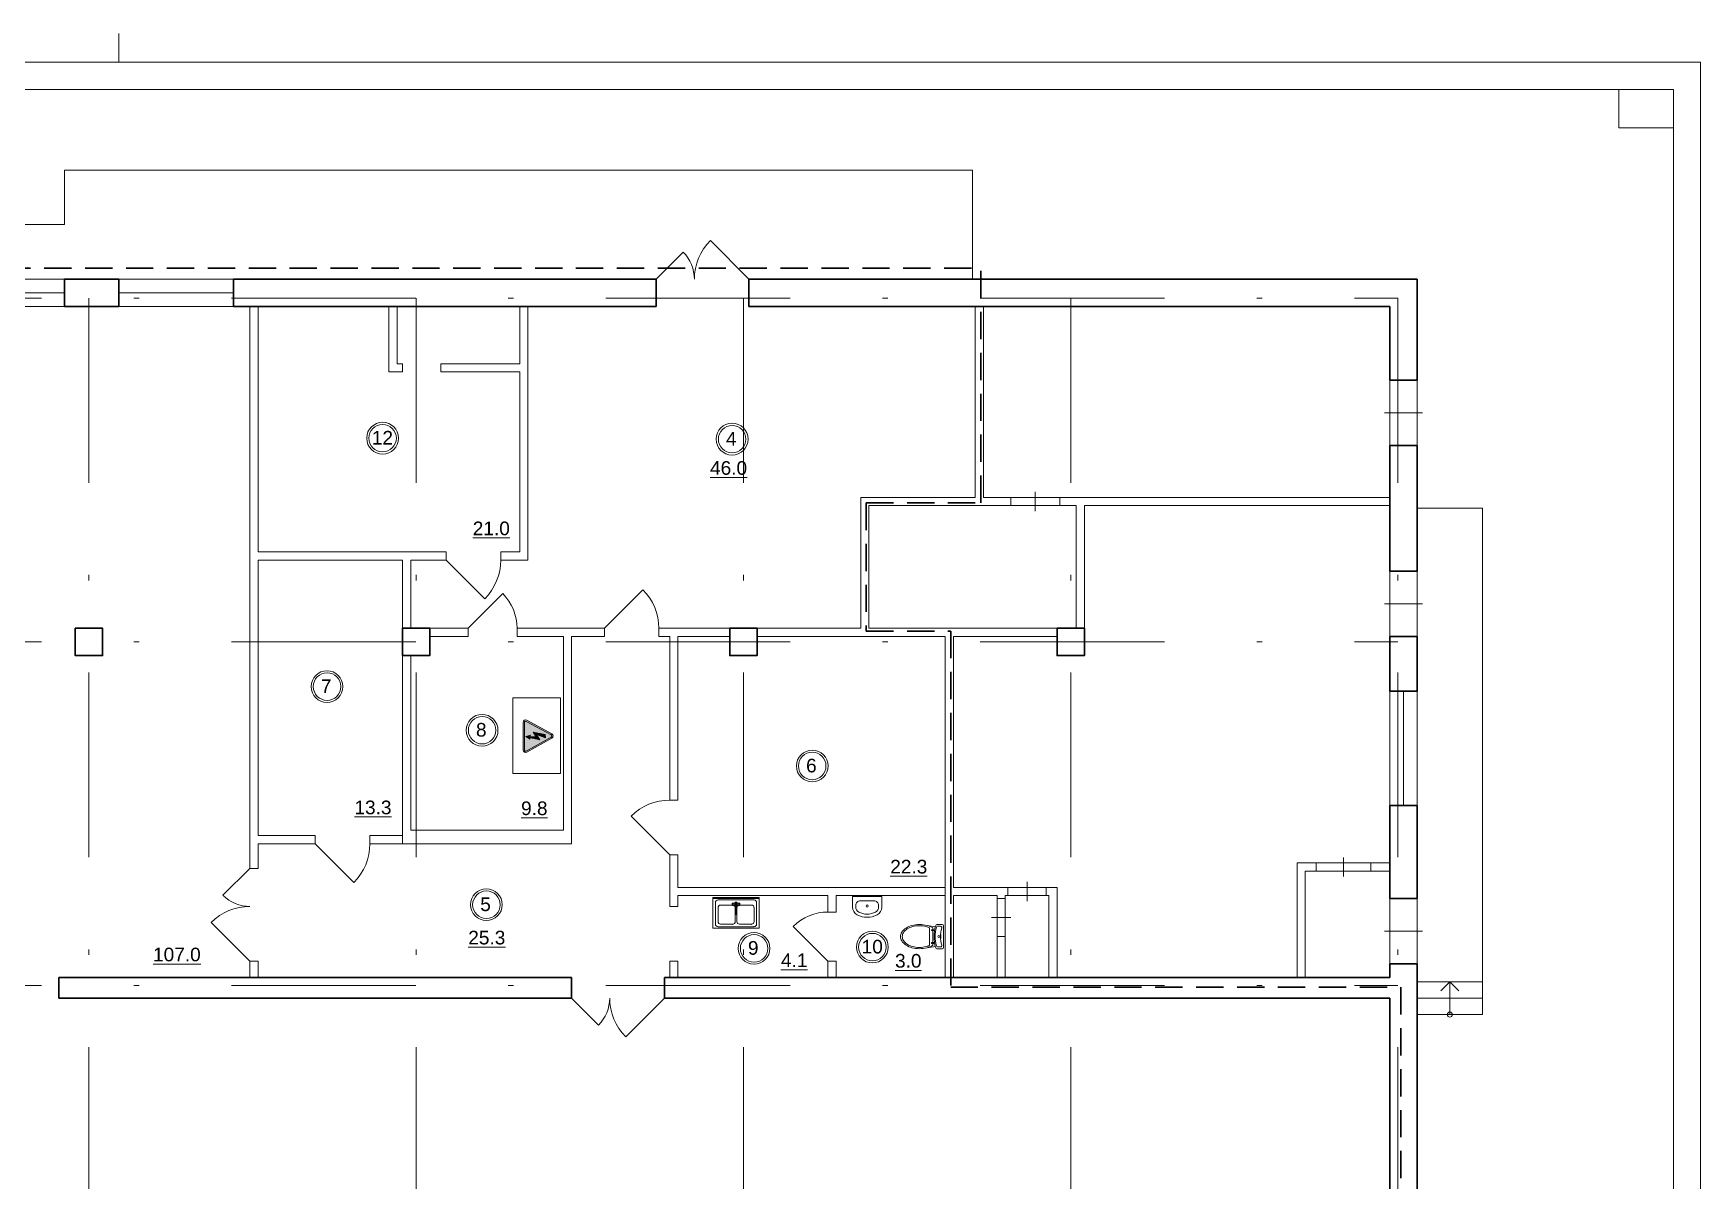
# Model space of a CAD drawing. Header units: metres. Extents: x -136 to 149, y -320 to -175.
# Drawn here: x 101.1 to 131.66, y -299.11 to -278.08 of the extents above; entities that cross this region are included whole.
import ezdxf
from ezdxf.enums import TextEntityAlignment as Align

# ---------------------------------------------------------------- set-up
doc = ezdxf.new("R2010")
doc.units = ezdxf.units.M
doc.header["$MEASUREMENT"] = 0
doc.linetypes.add('( Dashed )', pattern=[0.75, 0.5, -0.25])
doc.linetypes.add('DGN Style 4', pattern=[6.767072, 3.381423, -1.690711, 0.004227, -1.690711])
doc.layers.add('Level 1', color=7, linetype='Continuous', lineweight=0)
doc.styles.get("Standard").update_dxf_attribs({"font": 'cs_gost2304.shx'})
doc.styles.add('Style-Arial', font='arial.ttf')

# ---------------------------------------------------------------- blocks, each defined once
blk = doc.blocks.new('*U414')
at = {"color": 7, "linetype": 'Continuous', "lineweight": 0}
blk.add_line((0.06, 102.5), (0.06, 105.15), dxfattribs=at)
at = {"color": 7, "linetype": 'Continuous', "lineweight": 13}
for p, q in [((-134.94, 100), (142.56, 100)), ((137.56, 100), (137.56, 96.5)), ((142.56, 100), (142.56, -100)), ((137.56, 96.5), (142.56, 96.5))]:
    blk.add_line(p, q, dxfattribs=at)
at = {"color": 7, "linetype": 'Continuous', "lineweight": 0, "flags": 128}
blk.add_lwpolyline([(145.06, -102.5), (145.06, 102.5), (-144.94, 102.5), (-144.94, -102.5), (145.06, -102.5)], close=True, dxfattribs=at)
blk = doc.blocks.new('формат А2(верт)')
at = {"color": 7, "linetype": 'Continuous', "lineweight": 13}
blk.add_blockref('*U414', (144.94, -102.5), dxfattribs=at)
blk = doc.blocks.new('*U394')
at = {"color": 7, "linetype": 'Continuous', "lineweight": 0}
for p in [(-0.164, 0.159), (0, -0.277), (0.164, 0.159)]:
    blk.add_line(p, (0, 0.323), dxfattribs=at)
blk.add_circle((0, -0.277), 0.0461, dxfattribs=at)
blk = doc.blocks.new('*U426')
at = {"color": 30, "linetype": '( Dashed )', "lineweight": 30}
for p, q in [((-13.945, 12.74), (14.475, 12.74)), ((14.475, 8.44), (14.475, 12.74)), ((12.375, 8.44), (14.475, 8.44)), ((12.375, 8.44), (12.375, 6.09)), ((12.375, 6.09), (13.925, 6.09)), ((13.925, 6.09), (13.925, -0.44)), ((13.925, -0.44), (22.175, -0.44)), ((22.175, -0.44), (22.175, -12.74))]:
    blk.add_line(p, q, dxfattribs=at)
blk = doc.blocks.new('ун3')
at = {"color": 8, "linetype": 'Continuous', "lineweight": 13}
for p, q in [((-0.26, 0.026), (-0.26, 0.142)), ((-0.239, 0.354), (-0.212, 0.175)), ((0.234, 0), (-0.234, 0)), ((-0.221, 0.062), (-0.221, 0.126)), ((0.187, 0.299), (-0.187, 0.299)), ((-0.148, 0.232), (-0.187, 0.232)), ((0.129, 0.232), (-0.128, 0.232)), ((0.187, 0.232), (0.149, 0.232)), ((0.239, 0.354), (0.212, 0.175)), ((0.221, 0.126), (0.221, 0.062)), ((0.26, 0.142), (0.26, 0.026))]:
    blk.add_line(p, q, dxfattribs=at)
at = {"color": 8, "linetype": 'Continuous', "lineweight": 13, "extrusion": (0, 0, -1), "flags": 128}
for points in [[(0.128, 0.255), (0.128, 0.206), (0.148, 0.206), (0.148, 0.255), (0.128, 0.255)], [(-0.129, 0.255), (-0.129, 0.206), (-0.149, 0.206), (-0.149, 0.255), (-0.129, 0.255)]]:
    blk.add_lwpolyline(points, close=True, dxfattribs=at)
at = {"color": 8, "linetype": 'Continuous', "lineweight": 13, "extrusion": (0, 0, -1)}
blk.add_circle((0, 0.099), 0.0222, dxfattribs=at)
at = {"color": 8, "linetype": 'Continuous', "lineweight": 13}
for centre, radius, start, end in [((0.192, 0.566), 0.446, 147.4922, 165.2133), ((0.172, 0.563), 0.4, 147.4922, 165.2133), ((0.074, 0.641), 0.306, 123.0235, 147.4922), ((0.067, 0.631), 0.275, 123.0235, 147.4922), ((0, 0.755), 0.17, 90, 123.0235), ((0, 0.733), 0.153, 90, 123.0235), ((0, 0.755), 0.17, 56.9765, 90), ((0, 0.733), 0.153, 56.9765, 90), ((-0.066, 0.631), 0.275, 32.5078, 56.9765), ((-0.074, 0.641), 0.306, 32.5078, 56.9765), ((-0.172, 0.563), 0.4, 14.7867, 32.5078), ((-0.192, 0.566), 0.446, 14.7867, 32.5078), ((0.379, 0.517), 0.639, 165.2133, 180), ((0.379, 0.517), 0.639, 180, 194.7867), ((0.34, 0.519), 0.573, 165.2133, 180), ((0.34, 0.519), 0.573, 180, 194.7867), ((0.172, 0.475), 0.4, 194.7867, 206.0947), ((-0.172, 0.475), 0.4, 333.9053, 345.2133), ((-0.34, 0.519), 0.573, 0, 14.7867), ((-0.34, 0.519), 0.573, 345.2133, 0), ((-0.379, 0.517), 0.639, 0, 14.7867), ((-0.379, 0.517), 0.639, 345.2133, 0), ((-0.234, 0.142), 0.026, 106.9888, 180), ((-0.234, 0.026), 0.026, 180, 270), ((0, -0.624), 0.827, 73.0112, 106.9888), ((0.192, 0.467), 0.446, 194.7867, 211.8511), ((-0.195, 0.126), 0.026, 104.5756, 180), ((-0.195, 0.062), 0.026, 180, 287.342), ((0, -0.624), 0.801, 75.4244, 104.5756), ((0, -0.562), 0.628, 72.658, 107.342), ((-0.192, 0.467), 0.446, 328.1489, 345.2133), ((0.195, 0.062), 0.026, 252.658, 0), ((0.195, 0.126), 0.026, 0, 75.4244), ((0.234, 0.026), 0.026, 270, 0), ((0.234, 0.142), 0.026, 0, 73.0112)]:
    blk.add_arc(centre, radius, start, end, dxfattribs=at)
at = {"color": 8, "linetype": 'Continuous', "lineweight": 13, "extrusion": (0, 0, -1), "insert": (0.046, 0.047), "char_height": 0.013, "width": 61.84848, "attachment_point": 9, "text_direction": (1, 0, 0)}
blk.add_mtext('\\Ftxt;Spais Shattl', dxfattribs=at)
blk = doc.blocks.new('SINK10')
at = {"color": 8, "linetype": 'Continuous', "lineweight": 13}
for p, q in [((-23, 0), (-23, -16.8)), ((23, 0), (-23, 0)), ((23, 0), (23, -16.8)), ((-17.9, -12.3), (-18, -13.4)), ((-18, -13.4), (-18, -16.8)), ((-17.5, -11.2), (-17.9, -12.3)), ((-16.8, -10.1), (-17.5, -11.2)), ((-15.9, -9.2), (-16.8, -10.1)), ((-14.8, -8.3), (-15.9, -9.2)), ((-13.6, -7.7), (-14.8, -8.3)), ((-12.2, -7.2), (-13.6, -7.7)), ((-10.7, -6.9), (-12.2, -7.2)), ((-9.1, -6.8), (-10.7, -6.9)), ((-9.1, -6.8), (-9.1, -6.8)), ((9.1, -6.8), (-9.1, -6.8)), ((9.1, -6.8), (9.1, -6.8)), ((10.7, -6.9), (9.1, -6.8)), ((12.2, -7.2), (10.7, -6.9)), ((13.6, -7.7), (12.2, -7.2)), ((14.8, -8.3), (13.6, -7.7)), ((15.9, -9.2), (14.8, -8.3)), ((16.8, -10.1), (15.9, -9.2)), ((17.5, -11.2), (16.8, -10.1)), ((17.9, -12.3), (17.5, -11.2)), ((18, -13.4), (17.9, -12.3)), ((18, -13.4), (18, -16.8))]:
    blk.add_line(p, q, dxfattribs=at)
for centre, radius, start, end in [((-9.1, -16.8), 13.9, 180, 241.5254), ((-9.1, -16.8), 8.89, 180, 241.5254), ((0, 0), 28, 241.5254, 298.4746), ((0, -15.2), 1.75, 0, 360), ((9.1, -16.8), 8.89, 298.4746, 360), ((9.1, -16.8), 13.9, 298.4746, 360), ((0, 0), 33, 241.5254, 298.4746)]:
    blk.add_arc(centre, radius, start, end, dxfattribs=at)
blk = doc.blocks.new('SINK4')
at = {"color": 8, "linetype": 'Continuous', "lineweight": 13}
for p, q in [((-45, 0), (45, 0)), ((-45, -60), (-45, 0)), ((45, -60), (45, 0)), ((-45, -2), (45, -2)), ((-40, -10), (-40, -52)), ((35, -5), (-35, -5)), ((-35, -20), (-35, -47)), ((-6.5, -15), (-30, -15)), ((-7.4, -12), (-7.5, -12.3)), ((-7.5, -12.3), (-7.5, -12.8)), ((-7.5, -12.8), (-7.4, -13.4)), ((-7.1, -11.4), (-7.4, -12)), ((-7.2, -11.9), (-7.4, -12)), ((-7.4, -13.4), (-7.3, -14)), ((-7.3, -14), (-7.1, -14.5)), ((-7, -11.9), (-7.2, -11.9)), ((-6.9, -11.3), (-7.1, -11.4)), ((-7.1, -14.5), (-6.9, -15.1)), ((-6.8, -12.1), (-7, -11.9)), ((-3, -11.2), (-6.9, -11.3)), ((-6.6, -11.3), (-6.9, -11.3)), ((-6.9, -15.1), (-6.6, -15.5)), ((-6.5, -12.5), (-6.8, -12.1)), ((-6.3, -11.6), (-6.6, -11.3)), ((-6.6, -15.5), (-6.4, -15.7)), ((-6.3, -13), (-6.5, -12.5)), ((-6.4, -15.7), (-6.2, -15.7)), ((-5.9, -16), (-6.4, -15.7)), ((-6, -12.1), (-6.3, -11.6)), ((-6.1, -13.6), (-6.3, -13)), ((-6.2, -15.7), (-6, -15.6)), ((-6, -14.2), (-6.1, -13.6)), ((-5.7, -12.7), (-6, -12.1)), ((-5.9, -14.8), (-6, -14.2)), ((-6, -15.6), (-5.9, -15.3)), ((-5.9, -15.3), (-5.9, -14.8)), ((-5.9, -16), (-5.6, -16.1)), ((-5.5, -13.5), (-5.7, -12.7)), ((-2.2, -14.1), (-5.6, -16.1)), ((-5.6, -16.1), (-5.4, -15.9)), ((-5.3, -14.2), (-5.5, -13.5)), ((-5.4, -15.9), (-5.3, -15.5)), ((-5.3, -14.9), (-5.3, -14.2)), ((-5.3, -15.5), (-5.3, -14.9)), ((-2.8, -11.3), (-3, -11.2)), ((-2.6, -11.4), (-2.8, -11.3)), ((-2.3, -10.4), (-2.7, -11.1)), ((-2.7, -11.1), (-2.7, -11.4)), ((-1.9, -11.3), (-2.6, -11.5)), ((-2.4, -11.7), (-2.6, -11.4)), ((-2.3, -12.1), (-2.4, -11.7)), ((-1.6, -9.7), (-2.3, -10.4)), ((-2.1, -12.6), (-2.3, -12.1)), ((-2.2, -14.1), (-2.1, -14)), ((-2, -13), (-2.1, -12.6)), ((-2.1, -14), (-2, -13.8)), ((-2, -13.4), (-2, -13)), ((-2, -13.8), (-2, -13.4)), ((-1.3, -13.6), (-2, -13.8)), ((-2, -13.9), (-1.6, -14.3)), ((-0.9, -9.3), (-1.6, -9.7)), ((-1.6, -14.3), (-0.9, -14.7)), ((-1.2, -11.1), (-1.5, -12)), ((-1.5, -12), (-1.2, -12.9)), ((-1.5, -47), (-1.5, -20)), ((-0.5, -10.6), (-1.2, -11.1)), ((-1.2, -12.9), (-0.9, -13.1)), ((-1.1, -32), (-0.9, -31.4)), ((-0.9, -32.6), (-1.1, -32)), ((-0.8, -11.4), (-1, -12)), ((-1, -12), (-0.9, -12.5)), ((0, -9.2), (-0.9, -9.3)), ((-0.7, -11.5), (-0.9, -12)), ((-0.9, -12), (-0.9, -32)), ((-0.9, -14.7), (-0.9, -14.7)), ((-0.7, -32.5), (-0.9, -32)), ((-0.3, -11), (-0.8, -11.4)), ((-0.3, -11.2), (-0.7, -11.5)), ((0.5, -10.6), (-0.5, -10.6)), ((0.3, -11), (-0.3, -11)), ((0.3, -11.2), (-0.3, -11.2)), ((0.9, -9.3), (0, -9.2)), ((0.8, -11.4), (0.3, -11)), ((0.7, -11.5), (0.3, -11.2)), ((1.2, -11.1), (0.5, -10.6)), ((0.8, -12), (0.7, -11.5)), ((0.8, -32), (0.7, -32.5)), ((1, -12), (0.8, -11.4)), ((0.8, -12.5), (1, -12)), ((0.8, -12), (0.8, -32)), ((0.8, -13.1), (1.2, -12.9)), ((0.8, -14.7), (0.9, -14.7)), ((0.8, -31.4), (1, -32)), ((1, -32), (0.8, -32.6)), ((1.6, -9.7), (0.9, -9.3)), ((0.9, -14.7), (1.6, -14.3)), ((1.5, -12), (1.2, -11.1)), ((1.2, -12.9), (1.5, -12)), ((1.3, -13.6), (2, -13.8)), ((1.5, -20), (1.5, -47)), ((2.3, -10.4), (1.6, -9.7)), ((1.6, -14.3), (2, -13.9)), ((1.9, -11.3), (2.6, -11.5)), ((2.1, -12.6), (2, -13)), ((2, -13), (2, -13.4)), ((2, -13.4), (2, -13.8)), ((2, -13.8), (2.1, -14)), ((2.3, -12.1), (2.1, -12.6)), ((2.1, -14), (2.2, -14.1)), ((2.2, -14.1), (5.6, -16.1)), ((2.7, -11.1), (2.3, -10.4)), ((2.4, -11.7), (2.3, -12.1)), ((2.6, -11.4), (2.4, -11.7)), ((2.8, -11.3), (2.6, -11.4)), ((2.7, -11.4), (2.7, -11.1)), ((3, -11.2), (2.8, -11.3)), ((3, -11.2), (6.9, -11.3)), ((5.5, -13.5), (5.3, -14.2)), ((5.3, -14.2), (5.3, -14.9)), ((5.3, -14.9), (5.3, -15.5)), ((5.3, -15.5), (5.4, -15.9)), ((5.4, -15.9), (5.6, -16.1)), ((5.7, -12.7), (5.5, -13.5)), ((5.6, -16.1), (5.9, -16)), ((6, -12.1), (5.7, -12.7)), ((6, -14.2), (5.9, -14.8)), ((5.9, -14.8), (5.9, -15.3)), ((5.9, -15.3), (6, -15.6)), ((5.9, -16), (6.4, -15.7)), ((6.3, -11.6), (6, -12.1)), ((6.1, -13.6), (6, -14.2)), ((6, -15.6), (6.2, -15.7)), ((6.3, -13), (6.1, -13.6)), ((6.2, -15.7), (6.4, -15.7)), ((6.6, -11.3), (6.3, -11.6)), ((6.5, -12.5), (6.3, -13)), ((6.4, -15.7), (6.6, -15.5)), ((6.8, -12.1), (6.5, -12.5)), ((30, -15), (6.5, -15)), ((6.9, -11.3), (6.6, -11.3)), ((6.6, -15.5), (6.9, -15.1)), ((7, -11.9), (6.8, -12.1)), ((7.1, -11.4), (6.9, -11.3)), ((6.9, -15.1), (7.1, -14.5)), ((7.2, -11.9), (7, -11.9)), ((7.1, -11.4), (7.4, -12)), ((7.1, -14.5), (7.3, -14)), ((7.4, -12), (7.2, -11.9)), ((7.3, -14), (7.4, -13.4)), ((7.5, -12.3), (7.4, -12)), ((7.4, -13.4), (7.5, -12.8)), ((7.5, -12.8), (7.5, -12.3)), ((35, -47), (35, -20)), ((40, -52), (40, -10)), ((-45, -60), (45, -60)), ((-35, -57), (35, -57)), ((-30, -52), (-6.5, -52)), ((-0.3, -32.9), (-0.9, -32.6)), ((-0.9, -32.6), (-0.7, -33)), ((-0.3, -32.8), (-0.7, -32.5)), ((-0.3, -33.3), (-0.7, -33)), ((0.3, -32.8), (-0.3, -32.8)), ((0.3, -32.9), (-0.3, -32.9)), ((0.3, -33.3), (-0.3, -33.3)), ((0.7, -32.5), (0.3, -32.8)), ((0.8, -32.6), (0.3, -32.9)), ((0.7, -33), (0.3, -33.3)), ((0.8, -32.6), (0.7, -33)), ((6.5, -52), (30, -52))]:
    blk.add_line(p, q, dxfattribs=at)
for centre, start, end in [((-35, -10), 90, 180), ((-30, -20), 90, 180), ((-6.5, -20), 0, 90), ((6.5, -20), 90, 180), ((30, -20), 0, 90), ((35, -10), 0, 90), ((-35, -52), 180, 270), ((-30, -47), 180, 270), ((-6.5, -47), 270, 0), ((6.5, -47), 180, 270), ((30, -47), 270, 0), ((35, -52), 270, 0)]:
    blk.add_arc(centre, 5, start, end, dxfattribs=at)
for p in [(-35, -57), (-30, -52), (6.5, -52)]:
    blk.add_point(p, dxfattribs=at)
blk = doc.blocks.new('*U104')
at = {"linetype": 'Continuous', "lineweight": 13}
h = blk.add_hatch(color=7, dxfattribs=at)
h.paths.add_polyline_path([(0.214, -0.233, 0.573879), (0.249, -0.174), (0.03, 0.213, 0.590013), (-0.04, 0.213), (-0.249, -0.175, 0.56827), (-0.214, -0.234), (0, -0.234)])
h.paths.add_polyline_path([(0.013, 0.204), (0.231, -0.184, -0.573879), (0.214, -0.213), (-0.214, -0.214, -0.56827), (-0.232, -0.184), (-0.022, 0.203), (-0.022, 0.203, -0.590013)])
h = blk.add_hatch(color=7, dxfattribs=at)
h.paths.add_polyline_path([(0.214, -0.233, 0.573879), (0.249, -0.174), (0.03, 0.213, 0.590013), (-0.04, 0.213), (-0.249, -0.175, 0.56827), (-0.214, -0.234), (0, -0.234)])
h.paths.add_polyline_path([(0.013, 0.204), (0.231, -0.184, -0.573879), (0.214, -0.213), (-0.214, -0.214, -0.56827), (-0.232, -0.184), (-0.022, 0.203), (-0.022, 0.203, -0.590013)])
h = blk.add_hatch(color=7, dxfattribs=at)
h.paths.add_polyline_path([(0.214, -0.233, 0.573879), (0.249, -0.174), (0.03, 0.213, 0.590013), (-0.04, 0.213), (-0.249, -0.175, 0.56827), (-0.214, -0.234), (0, -0.234)])
h.paths.add_polyline_path([(-0.232, -0.184), (-0.022, 0.203), (-0.022, 0.203, -0.589995), (0.013, 0.204), (0.013, 0.204), (0.231, -0.184, -0.573879), (0.214, -0.213), (-0.214, -0.214, -0.56827)])
h = blk.add_hatch(color=2, dxfattribs=at)
h.paths.add_polyline_path([(0.231, -0.184), (0.013, 0.204, 0.590013), (-0.022, 0.203), (-0.022, 0.203), (-0.232, -0.184, 0.56827), (-0.214, -0.214), (0.214, -0.213, 0.573879)])
h.paths.add_polyline_path([(0.004, -0.192), (-0.017, -0.118), (0.001, -0.137), (0.01, -0.028), (-0.066, -0.078), (-0.027, 0.112), (0.024, 0.115), (-0.025, -0.027), (0.055, 0.025), (0.021, -0.14), (0.044, -0.123)])
blk.add_hatch(color=7, dxfattribs=at).paths.add_polyline_path([(0.004, -0.192), (-0.017, -0.118), (0.001, -0.137), (0.01, -0.028), (-0.066, -0.078), (-0.027, 0.112), (0.024, 0.115), (-0.025, -0.027), (0.055, 0.025), (0.021, -0.14), (0.044, -0.123)])
at = {"color": 7, "linetype": 'Continuous', "lineweight": 13, "flags": 128}
blk.add_lwpolyline([(-0.232, -0.184), (-0.022, 0.203, -0.590013), (0.013, 0.204), (0.231, -0.184, -0.573879), (0.214, -0.213), (-0.214, -0.214, -0.56827), (-0.232, -0.184)], format="xyb", close=True, dxfattribs=at)
blk.add_lwpolyline([(-0.027, 0.112), (0.024, 0.115), (-0.025, -0.027), (0.055, 0.025), (0.021, -0.14), (0.044, -0.123), (0.004, -0.192), (-0.017, -0.118), (0.001, -0.137), (0.01, -0.028), (-0.066, -0.078), (-0.027, 0.112)], close=True, dxfattribs=at)
at = {"layer": 'Level 1', "color": 7, "linetype": 'Continuous', "lineweight": 13}
for p, q in [((-0.04, 0.213), (-0.249, -0.175)), ((0.03, 0.213), (0.249, -0.174)), ((-0.214, -0.234), (0.214, -0.233))]:
    blk.add_line(p, q, dxfattribs=at)
for centre, start, end in [((-0.004, 0.194), 29.4332, 151.5979), ((-0.214, -0.194), 151.5945, 270.0276), ((0.214, -0.193), 270.0276, 29.4301)]:
    blk.add_arc(centre, 0.04, start, end, dxfattribs=at)
blk = doc.blocks.new('*U103')
at = {"color": 7, "linetype": 'Continuous', "lineweight": 13, "flags": 128}
blk.add_lwpolyline([(0.2194, 0.1383), (-0.2194, 0.1383), (-0.2194, -0.1383), (0.2194, -0.1383), (0.2194, 0.1383)], close=True, dxfattribs=at)
at = {"layer": 'Level 1', "color": 7, "linetype": 'Continuous', "lineweight": 13, "xscale": 0.3720619844147274, "yscale": 0.3720619844147274, "zscale": 0.3720619844147274}
blk.add_blockref('*U104', (0.003, 0.0077), dxfattribs=at)
blk = doc.blocks.new('*U25')
at = {"color": 7, "linetype": 'Continuous', "lineweight": 13}
for radius in [0.291, 0.252]:
    blk.add_circle((0, 0), radius, dxfattribs=at)
at = {"color": 7, "linetype": 'Continuous', "lineweight": 13, "style": 'Style-Arial'}
blk.add_text('4', height=0.25, dxfattribs=at).set_placement((-0.113, 0.133), align=Align.TOP_LEFT)
blk = doc.blocks.new('*U26')
at = {"color": 7, "linetype": 'Continuous', "lineweight": 13}
for radius in [0.291, 0.252]:
    blk.add_circle((0, 0), radius, dxfattribs=at)
at = {"color": 7, "linetype": 'Continuous', "lineweight": 13, "style": 'Style-Arial'}
blk.add_text('5', height=0.25, dxfattribs=at).set_placement((-0.113, 0.133), align=Align.TOP_LEFT)
blk = doc.blocks.new('*U27')
at = {"color": 7, "linetype": 'Continuous', "lineweight": 13}
for radius in [0.291, 0.252]:
    blk.add_circle((0, 0), radius, dxfattribs=at)
at = {"color": 7, "linetype": 'Continuous', "lineweight": 13, "style": 'Style-Arial'}
blk.add_text('6', height=0.25, dxfattribs=at).set_placement((-0.113, 0.133), align=Align.TOP_LEFT)
blk = doc.blocks.new('*U28')
at = {"color": 7, "linetype": 'Continuous', "lineweight": 13}
for radius in [0.291, 0.252]:
    blk.add_circle((0, 0), radius, dxfattribs=at)
at = {"color": 7, "linetype": 'Continuous', "lineweight": 13, "style": 'Style-Arial'}
blk.add_text('7', height=0.25, dxfattribs=at).set_placement((-0.113, 0.133), align=Align.TOP_LEFT)
blk = doc.blocks.new('*U29')
at = {"color": 7, "linetype": 'Continuous', "lineweight": 13}
for radius in [0.291, 0.252]:
    blk.add_circle((0, 0), radius, dxfattribs=at)
at = {"color": 7, "linetype": 'Continuous', "lineweight": 13, "style": 'Style-Arial'}
blk.add_text('8', height=0.25, dxfattribs=at).set_placement((-0.113, 0.133), align=Align.TOP_LEFT)
blk = doc.blocks.new('*U30')
at = {"color": 7, "linetype": 'Continuous', "lineweight": 13}
for radius in [0.291, 0.252]:
    blk.add_circle((0, 0), radius, dxfattribs=at)
at = {"color": 7, "linetype": 'Continuous', "lineweight": 13, "style": 'Style-Arial'}
blk.add_text('9', height=0.25, dxfattribs=at).set_placement((-0.113, 0.133), align=Align.TOP_LEFT)
blk = doc.blocks.new('*U31')
at = {"color": 7, "linetype": 'Continuous', "lineweight": 13}
for radius in [0.291, 0.252]:
    blk.add_circle((0, 0), radius, dxfattribs=at)
at = {"color": 7, "linetype": 'Continuous', "lineweight": 13, "style": 'Style-Arial'}
blk.add_text('10', height=0.25, dxfattribs=at).set_placement((-0.197, 0.133), align=Align.TOP_LEFT)
blk = doc.blocks.new('*U33')
at = {"color": 7, "linetype": 'Continuous', "lineweight": 13}
for radius in [0.291, 0.252]:
    blk.add_circle((0, 0), radius, dxfattribs=at)
at = {"color": 7, "linetype": 'Continuous', "lineweight": 13, "style": 'Style-Arial'}
blk.add_text('12', height=0.25, dxfattribs=at).set_placement((-0.197, 0.133), align=Align.TOP_LEFT)

msp = doc.modelspace()

# ---------------------------------------------------------------- linework, layer by layer
at = {"color": 7, "linetype": 'Continuous', "lineweight": 0}
for p, q in [((101.66478784, -281.58497332), (101.66478784, -280.58497332)), ((101.66478784, -280.58497332), (118.31478784, -280.58497332)), ((118.31478784, -280.58497332), (118.31478784, -282.58497332)), ((97.86478784, -281.58497332), (101.66478784, -281.58497332)), ((112.51478784, -283.08497332), (112.51478784, -282.58497332)), ((99.56478784, -282.83497332), (101.66478784, -282.83497332)), ((102.66478784, -282.83497332), (104.76478784, -282.83497332)), ((125.86478784, -285.03497332), (126.56478784, -285.03497332)), ((119.46478784, -286.48497332), (119.46478784, -286.83497332)), ((126.46478784, -286.78497332), (127.66478784, -286.78497332)), ((127.66478784, -286.78497332), (127.66478784, -296.06497332)), ((125.86478784, -288.53497332), (126.56478784, -288.53497332)), ((126.21478784, -292.23497332), (126.21478784, -290.13497332)), ((125.11478784, -293.18497332), (125.11478784, -293.53497332)), ((119.31478784, -293.63497332), (119.31478784, -293.98497332)), ((118.66478784, -294.28497332), (119.01478784, -294.28497332)), ((125.86478784, -294.53497332), (126.56478784, -294.53497332)), ((126.46478784, -295.46497332), (127.66478784, -295.46497332)), ((126.46478784, -295.76497332), (127.66478784, -295.76497332)), ((126.46478784, -296.06497332), (127.66478784, -296.06497332))]:
    msp.add_line(p, q, dxfattribs=at)
at = {"color": 7, "linetype": 'Continuous', "lineweight": 13}
for p, q in [((112.51478784, -282.58497332), (113.00976259, -282.08999857)), ((114.21478784, -282.58497332), (113.50768106, -281.87786654)), ((105.06478784, -287.73497332), (105.06478784, -283.08497332)), ((105.21478784, -287.58497332), (105.21478784, -283.08497332)), ((107.61478784, -284.28497332), (107.61478784, -283.08497332)), ((107.76478784, -284.13497332), (107.76478784, -283.08497332)), ((110.01478784, -284.13497332), (110.01478784, -283.08497332)), ((110.16478784, -287.73497332), (110.16478784, -283.08497332)), ((118.36478784, -286.58497332), (118.36478784, -283.08497332)), ((118.51478784, -286.58497332), (118.51478784, -283.08497332)), ((107.76478784, -284.13497332), (107.86478784, -284.13497332)), ((107.86478784, -284.28497332), (107.86478784, -284.13497332)), ((108.56478784, -284.28497332), (108.56478784, -284.13497332)), ((108.56478784, -284.13497332), (110.01478784, -284.13497332)), ((107.61478784, -284.28497332), (107.86478784, -284.28497332)), ((108.56478784, -284.28497332), (110.01478784, -284.28497332)), ((110.01478784, -287.58497332), (110.01478784, -284.28497332)), ((116.26478784, -286.58497332), (116.26478784, -288.98497332)), ((116.26478784, -286.58497332), (118.36478784, -286.58497332)), ((118.51478784, -286.58497332), (119.01478784, -286.58497332)), ((119.01478784, -286.73497332), (119.01478784, -286.58497332)), ((119.91478784, -286.73497332), (119.91478784, -286.58497332)), ((119.91478784, -286.58497332), (125.96478784, -286.58497332)), ((116.41478784, -286.73497332), (116.41478784, -288.98497332)), ((116.41478784, -286.73497332), (119.01478784, -286.73497332)), ((119.91478784, -286.73497332), (120.21478784, -286.73497332)), ((120.21478784, -288.98497332), (120.21478784, -286.73497332)), ((120.36478784, -288.98497332), (120.36478784, -286.73497332)), ((120.36478784, -286.73497332), (125.96478784, -286.73497332)), ((105.21478784, -287.58497332), (106.46478784, -287.58497332)), ((106.46478784, -287.58497332), (108.66478784, -287.58497332)), ((108.66478784, -287.73497332), (108.66478784, -287.58497332)), ((109.66478784, -287.73497332), (109.66478784, -287.58497332)), ((109.66478784, -287.58497332), (110.01478784, -287.58497332)), ((105.06478784, -287.73497332), (105.06478784, -293.38497332)), ((105.21478784, -287.73497332), (106.46478784, -287.73497332)), ((105.21478784, -287.73497332), (105.21478784, -292.78497332)), ((106.46478784, -287.73497332), (107.86478784, -287.73497332)), ((107.86478784, -288.98497332), (107.86478784, -287.73497332)), ((108.01478784, -288.98497332), (108.01478784, -287.73497332)), ((108.01478784, -287.73497332), (108.66478784, -287.73497332)), ((108.66478784, -287.73497332), (109.37189463, -288.4420801)), ((109.66478784, -287.73497332), (110.16478784, -287.73497332)), ((109.06478784, -288.98497332), (109.70118395, -288.34857722)), ((111.56478784, -288.98497332), (112.27189463, -288.27786654)), ((108.36478784, -288.98497332), (109.06478784, -288.98497332)), ((108.36478784, -289.13497332), (109.06478784, -289.13497332)), ((109.06478784, -288.98497332), (109.06478784, -289.13497332)), ((109.96478784, -288.98497332), (109.96478784, -289.13497332)), ((109.96478784, -288.98497332), (110.96478784, -288.98497332)), ((109.96478784, -289.13497332), (110.81478784, -289.13497332)), ((110.81478784, -292.68497332), (110.81478784, -289.13497332)), ((111.56478784, -288.98497332), (110.96478784, -288.98497332)), ((110.96478784, -292.93497332), (110.96478784, -289.13497332)), ((111.56478784, -289.13497332), (110.96478784, -289.13497332)), ((111.56478784, -289.13497332), (111.56478784, -288.98497332)), ((113.26478784, -288.98497332), (112.56478784, -288.98497332)), ((112.56478784, -289.13497332), (112.56478784, -288.98497332)), ((112.76478784, -289.13497332), (112.56478784, -289.13497332)), ((112.76478784, -292.13497332), (112.76478784, -289.13497332)), ((113.26478784, -289.13497332), (112.91478784, -289.13497332)), ((112.91478784, -292.13497332), (112.91478784, -289.13497332)), ((113.26478784, -288.98497332), (113.86478784, -288.98497332)), ((113.26478784, -289.13497332), (113.86478784, -289.13497332)), ((114.36478784, -288.98497332), (116.26478784, -288.98497332)), ((114.36478784, -289.13497332), (117.81478784, -289.13497332)), ((116.41478784, -288.98497332), (119.86478784, -288.98497332)), ((117.81478784, -289.13497332), (117.81478784, -293.43497332)), ((117.96478784, -289.13497332), (117.96478784, -293.73497332)), ((117.96478784, -289.13497332), (119.86478784, -289.13497332)), ((107.86478784, -289.48497332), (107.86478784, -290.48497332)), ((108.01478784, -289.48497332), (108.01478784, -292.68497332)), ((107.86478784, -290.48497332), (107.86478784, -292.93497332)), ((112.76478784, -292.13497332), (112.91478784, -292.13497332)), ((112.76478784, -293.13497332), (112.05768106, -292.42786654)), ((106.26478784, -292.78497332), (105.21478784, -292.78497332)), ((106.26478784, -292.78497332), (106.26478784, -292.93497332)), ((107.86478784, -292.78497332), (107.26478784, -292.78497332)), ((107.26478784, -292.78497332), (107.26478784, -292.93497332)), ((108.01478784, -292.68497332), (110.81478784, -292.68497332)), ((105.21478784, -292.93497332), (105.21478784, -293.38497332)), ((106.26478784, -292.93497332), (105.21478784, -292.93497332)), ((106.26478784, -292.93497332), (106.97189463, -293.6420801)), ((107.86478784, -292.93497332), (107.26478784, -292.93497332)), ((107.86478784, -292.93497332), (110.96478784, -292.93497332)), ((112.76478784, -294.08497332), (112.76478784, -293.13497332)), ((112.76478784, -293.13497332), (112.91478784, -293.13497332)), ((112.91478784, -293.73497332), (112.91478784, -293.13497332)), ((105.06478784, -293.38497332), (104.57130586, -293.87845531)), ((105.06478784, -293.38497332), (105.21478784, -293.38497332)), ((117.81478784, -293.43497332), (117.81478784, -295.38497332)), ((124.26478784, -293.28497332), (124.26478784, -295.38497332)), ((124.26478784, -293.28497332), (124.61478784, -293.28497332)), ((124.41478784, -293.43497332), (124.41478784, -295.38497332)), ((124.41478784, -293.43497332), (124.61478784, -293.43497332)), ((124.61478784, -293.28497332), (124.61478784, -293.43497332)), ((125.61478784, -293.28497332), (125.61478784, -293.43497332)), ((125.61478784, -293.28497332), (125.96478784, -293.28497332)), ((125.61478784, -293.43497332), (125.96478784, -293.43497332)), ((112.91478784, -293.73497332), (117.81478784, -293.73497332)), ((117.96478784, -293.73497332), (118.96478784, -293.73497332)), ((118.96478784, -293.73497332), (118.96478784, -293.88497332)), ((119.66478784, -293.73497332), (119.66478784, -293.88497332)), ((119.66478784, -293.73497332), (119.86478784, -293.73497332)), ((119.86478784, -293.73497332), (119.86478784, -295.38497332)), ((112.91478784, -293.88497332), (115.66478784, -293.88497332)), ((112.91478784, -294.08497332), (112.91478784, -293.88497332)), ((115.66478784, -293.88497332), (115.66478784, -294.18497332)), ((115.81478784, -293.88497332), (115.81478784, -294.18497332)), ((115.81478784, -293.88497332), (117.81478784, -293.88497332)), ((117.96478784, -293.88497332), (118.76478784, -293.88497332)), ((117.96478784, -293.88497332), (117.96478784, -295.38497332)), ((118.76478784, -293.88497332), (118.76478784, -293.93497332)), ((118.76478784, -293.93497332), (118.91478784, -293.93497332)), ((118.91478784, -293.88497332), (118.91478784, -293.93497332)), ((118.91478784, -293.88497332), (118.96478784, -293.88497332)), ((119.66478784, -293.88497332), (119.71478784, -293.88497332)), ((119.71478784, -293.88497332), (119.71478784, -295.38497332)), ((112.76478784, -294.08497332), (112.91478784, -294.08497332)), ((115.66478784, -294.18497332), (115.81478784, -294.18497332)), ((105.06478784, -295.08497332), (104.3561883, -294.37637378)), ((115.66478784, -295.08497332), (115.02839174, -294.44857722)), ((118.76478784, -294.63497332), (118.91478784, -294.63497332)), ((118.76478784, -294.63497332), (118.76478784, -295.38497332)), ((118.91478784, -294.63497332), (118.91478784, -295.38497332)), ((105.06478784, -295.08497332), (105.21478784, -295.08497332)), ((105.06478784, -295.08497332), (105.06478784, -295.38497332)), ((105.21478784, -295.08497332), (105.21478784, -295.38497332)), ((112.76478784, -295.38497332), (112.76478784, -295.08497332)), ((112.76478784, -295.08497332), (112.91478784, -295.08497332)), ((112.91478784, -295.38497332), (112.91478784, -295.08497332)), ((115.66478784, -295.08497332), (115.66478784, -295.38497332)), ((115.66478784, -295.08497332), (115.81478784, -295.08497332)), ((115.81478784, -295.08497332), (115.81478784, -295.38497332)), ((110.96478784, -295.76497332), (111.45826983, -296.25845531)), ((112.66478784, -295.76497332), (111.9561883, -296.47357286))]:
    msp.add_line(p, q, dxfattribs=at)
at = {"color": 7, "linetype": 'Continuous', "lineweight": 30}
for p, q in [((101.66478784, -283.08497332), (101.66478784, -282.58497332)), ((101.66478784, -282.58497332), (102.66478784, -282.58497332)), ((102.66478784, -283.08497332), (102.66478784, -282.58497332)), ((104.76478784, -283.08497332), (104.76478784, -282.58497332)), ((104.76478784, -282.58497332), (112.51478784, -282.58497332)), ((112.51478784, -282.58497332), (112.51478784, -283.08497332)), ((114.21478784, -283.08497332), (114.21478784, -282.58497332)), ((114.21478784, -282.58497332), (115.21478784, -282.58497332)), ((115.21478784, -282.58497332), (126.46478784, -282.58497332)), ((126.46478784, -282.58497332), (126.46478784, -284.43497332)), ((101.66478784, -283.08497332), (102.66478784, -283.08497332)), ((104.76478784, -283.08497332), (112.51478784, -283.08497332)), ((114.21478784, -283.08497332), (115.21478784, -283.08497332)), ((115.21478784, -283.08497332), (125.96478784, -283.08497332)), ((125.96478784, -283.08497332), (125.96478784, -284.43497332)), ((125.96478784, -284.43497332), (126.46478784, -284.43497332)), ((125.96478784, -285.63497332), (126.46478784, -285.63497332)), ((125.96478784, -285.63497332), (125.96478784, -287.93497332)), ((126.46478784, -285.63497332), (126.46478784, -287.93497332)), ((125.96478784, -287.93497332), (126.46478784, -287.93497332)), ((125.96478784, -289.13497332), (126.46478784, -289.13497332)), ((125.96478784, -289.13497332), (125.96478784, -290.13497332)), ((126.46478784, -289.13497332), (126.46478784, -290.13497332)), ((126.46478784, -290.13497332), (125.96478784, -290.13497332)), ((126.46478784, -292.23497332), (125.96478784, -292.23497332)), ((125.96478784, -292.23497332), (125.96478784, -293.93497332)), ((126.46478784, -292.23497332), (126.46478784, -293.93497332)), ((125.96478784, -293.93497332), (126.46478784, -293.93497332)), ((125.96478784, -295.13497332), (126.46478784, -295.13497332)), ((125.96478784, -295.13497332), (125.96478784, -295.38497332)), ((126.46478784, -295.13497332), (126.46478784, -302.41497332)), ((101.56478784, -295.38497332), (101.56478784, -295.76497332)), ((101.56478784, -295.38497332), (101.86478784, -295.38497332)), ((101.86478784, -295.38497332), (110.96478784, -295.38497332)), ((110.96478784, -295.38497332), (110.96478784, -295.76497332)), ((112.66478784, -295.38497332), (125.96478784, -295.38497332)), ((112.66478784, -295.38497332), (112.66478784, -295.76497332)), ((101.56478784, -295.76497332), (110.96478784, -295.76497332)), ((112.66478784, -295.76497332), (125.96478784, -295.76497332)), ((125.96478784, -295.76497332), (125.96478784, -302.41497332))]:
    msp.add_line(p, q, dxfattribs=at)
at = {"color": 1, "linetype": 'DGN Style 4', "lineweight": 0}
for p, q in [((77.27699796, -282.93497332), (126.11478784, -282.93497332)), ((102.11478784, -282.93497332), (102.11478784, -310.77123783)), ((108.11478784, -282.93497332), (108.11478784, -310.77123783)), ((114.11478784, -282.93497332), (114.11478784, -310.77123783)), ((120.11478784, -282.93497332), (120.11478784, -310.77123783)), ((126.11478784, -282.93497332), (126.11478784, -310.77123783)), ((77.27699796, -289.23497332), (126.11478784, -289.23497332)), ((77.27699796, -295.53497332), (126.11478784, -295.53497332))]:
    msp.add_line(p, q, dxfattribs=at)
at = {"color": 7, "linetype": 'Continuous', "lineweight": 0, "flags": 128}
for points in [[(99.56478784, -282.58497332), (101.66478784, -282.58497332), (101.66478784, -283.08497332), (99.56478784, -283.08497332), (99.56478784, -282.58497332)], [(102.66478784, -282.58497332), (104.76478784, -282.58497332), (104.76478784, -283.08497332), (102.66478784, -283.08497332), (102.66478784, -282.58497332)], [(125.96478784, -284.43497332), (126.46478784, -284.43497332), (126.46478784, -285.63497332), (125.96478784, -285.63497332), (125.96478784, -284.43497332)], [(119.01478784, -286.58497332), (119.91478784, -286.58497332), (119.91478784, -286.73497332), (119.01478784, -286.73497332), (119.01478784, -286.58497332)], [(125.96478784, -287.93497332), (126.46478784, -287.93497332), (126.46478784, -289.13497332), (125.96478784, -289.13497332), (125.96478784, -287.93497332)], [(125.96478784, -292.23497332), (125.96478784, -290.13497332), (126.46478784, -290.13497332), (126.46478784, -292.23497332), (125.96478784, -292.23497332)], [(124.61478784, -293.28497332), (125.61478784, -293.28497332), (125.61478784, -293.43497332), (124.61478784, -293.43497332), (124.61478784, -293.28497332)], [(118.96478784, -293.73497332), (119.66478784, -293.73497332), (119.66478784, -293.88497332), (118.96478784, -293.88497332), (118.96478784, -293.73497332)], [(118.76478784, -293.93497332), (118.91478784, -293.93497332), (118.91478784, -294.63497332), (118.76478784, -294.63497332), (118.76478784, -293.93497332)], [(125.96478784, -293.93497332), (126.46478784, -293.93497332), (126.46478784, -295.13497332), (125.96478784, -295.13497332), (125.96478784, -293.93497332)]]:
    msp.add_lwpolyline(points, close=True, dxfattribs=at)
at = {"color": 7, "linetype": 'Continuous', "lineweight": 30, "flags": 128}
for points in [[(101.86478784, -288.98497332), (101.86478784, -289.48497332), (102.36478784, -289.48497332), (102.36478784, -288.98497332), (101.86478784, -288.98497332)], [(107.86478784, -288.98497332), (107.86478784, -289.48497332), (108.36478784, -289.48497332), (108.36478784, -288.98497332), (107.86478784, -288.98497332)], [(113.86478784, -288.98497332), (113.86478784, -289.48497332), (114.36478784, -289.48497332), (114.36478784, -288.98497332), (113.86478784, -288.98497332)], [(119.86478784, -288.98497332), (119.86478784, -289.48497332), (120.36478784, -289.48497332), (120.36478784, -288.98497332), (119.86478784, -288.98497332)]]:
    msp.add_lwpolyline(points, close=True, dxfattribs=at)
at = {"color": 7, "linetype": 'Continuous', "lineweight": 0}
for centre, radius, start, end in [((112.51478784, -282.58497332), 0.7, 0, 45), ((114.21478784, -282.58497332), 1, 135, 180), ((108.66478784, -287.73497332), 1, 315, 0), ((109.06478784, -288.98497332), 0.9, 0, 45), ((111.56478784, -288.98497332), 1, 0, 45), ((112.76478784, -293.13497332), 1, 90, 135), ((106.26478784, -292.93497332), 1, 315, 0), ((115.66478784, -295.08497332), 0.9, 90, 135)]:
    msp.add_arc(centre, radius, start, end, dxfattribs=at)
at = {"color": 7, "linetype": 'Continuous', "lineweight": 0, "extrusion": (0, 0, -1)}
for centre, radius, start, end in [((-105.06478784, -293.38497332), 0.69788892, 270, 315), ((-105.06478784, -295.08497332), 1.00211108, 45, 90), ((-110.96478784, -295.76497332), 0.69788892, 180, 225), ((-112.66478784, -295.76497332), 1.00211108, 315, 0)]:
    msp.add_arc(centre, radius, start, end, dxfattribs=at)

# ---------------------------------------------------------------- block references
at = {"color": 7, "linetype": 'Continuous', "lineweight": 13, "xscale": 0.2, "yscale": 0.2, "zscale": 0.2}
msp.add_blockref('формат А2(верт)', (73.66383934, -278.60913053), dxfattribs=at)
at = {"color": 30, "linetype": '( Dashed )', "lineweight": 30}
msp.add_blockref('*U426', (103.98975832, -295.12495), dxfattribs=at)
at = {"color": 7, "linetype": 'Continuous', "lineweight": 13}
for name, p in [('*U33', (107.49885715, -285.49985617)), ('*U25', (113.90729019, -285.51745284)), ('*U28', (106.48025112, -290.05362498)), ('*U29', (109.32365177, -290.85309232)), ('*U27', (115.37595328, -291.50865554)), ('*U26', (109.40225915, -294.05096167)), ('*U30', (114.31006141, -294.8515711)), ('*U31', (116.47876025, -294.82792685))]:
    msp.add_blockref(name, p, dxfattribs=at)
at = {"color": 8, "linetype": 'Continuous', "lineweight": 13, "extrusion": (0, 0, -1)}
for name, p, xscale, yscale, zscale in [('SINK4', (-113.97926174, -293.91684664), 0.00944444444444438, 0.00944444444444438, 0.00944444444444438), ('SINK10', (-116.38235299, -293.89872565), 0.01162790697674448, 0.01162790697674448, 0.01162790697674448)]:
    msp.add_blockref(name, p, dxfattribs=dict(at, xscale=xscale, yscale=yscale, zscale=zscale))
at = {"color": 8, "linetype": 'Continuous', "lineweight": 13, "extrusion": (0, 0, -1), "xscale": 0.8524245347443746, "yscale": 0.8524245347443746, "zscale": 0.8524245347443746, "rotation": 270.0000000000001}
msp.add_blockref('ун3', (-117.78219705, -294.63580138), dxfattribs=at)
at = {"color": 7, "linetype": 'Continuous', "lineweight": 0}
msp.add_blockref('*U394', (127.06479982, -295.788), dxfattribs=at)
at = {"layer": 'Level 1', "color": 7, "linetype": 'Continuous', "lineweight": 13, "xscale": 3.165187497578047, "yscale": 3.165187497578047, "zscale": 3.165187497578047, "rotation": 269.9999999999999}
msp.add_blockref('*U103', (110.32567271, -290.95428385), dxfattribs=at)

# ---------------------------------------------------------------- texts
at = {"color": 7, "linetype": 'Continuous', "lineweight": 13, "style": 'Style-Arial'}
for s, p in [('%%u46.0%%U', (113.50184739, -285.92076227)), ('%%u21.0%%U', (109.15231157, -287.02794115)), ('%%u13.3%%U', (106.98259671, -292.14281897)), ('%%u9.8%%U', (110.03757349, -292.15880831)), ('%%u22.3%%U', (116.80628951, -293.22866728)), ('%%u25.3%%U', (109.06958824, -294.52957264)), ('%%u107.0%%U', (103.29044603, -294.83882042)), ('%%u4.1%%U', (114.802356, -294.945322)), ('%%u3.0%%U', (116.89399307, -294.95427231))]:
    msp.add_text(s, height=0.25, dxfattribs=at).set_placement(p, align=Align.TOP_LEFT)

doc.saveas('drawing.dxf')
